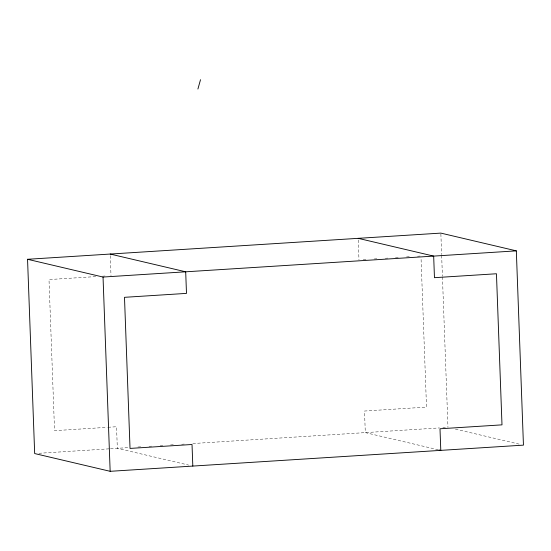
<?xml version="1.0" encoding="UTF-8"?>
<svg xmlns="http://www.w3.org/2000/svg" width="551" height="551" viewBox="0 0 551 551"><rect width="100%" height="100%" fill="white"/><g stroke="black" fill="none" stroke-linecap="round" stroke-linejoin="round"><path stroke-width="0.41" stroke-dasharray="2.75 2.07" d="M95.716 276.602L49.005 279.564L54.549 430.662L107.197 427.328M102.507 276.175L105.055 276.01M363.219 259.659L366.615 259.445M374.26 258.963L376.808 258.798M385.301 258.261L387.849 258.102M395.494 257.62L398.89 257.4M406.528 256.918L409.93 256.704M417.568 256.222L420.117 256.057M108.051 427.273L116.543 426.736L117.329 448.321L188.669 465.099M38.935 453.287L109.663 448.803M110.517 448.755L128.486 447.612M137.922 447.019L141.359 446.799M149.08 446.31L151.656 446.145M160.231 445.601L162.807 445.442M170.528 444.953L173.964 444.733M181.685 444.244L184.261 444.078M192.836 443.541L439.443 427.92M442.852 427.707L445.408 427.542M455.429 429.133L519.304 444.161M438.3 449.781L365.306 432.618L364.514 411.032L426.508 407.106L421.06 258.577M440.876 233.968L441.627 254.596M441.661 255.457L442.419 276.092M442.446 276.946L447.963 427.383M358.246 240.002L358.977 259.927M110.269 255.712L110.999 275.638"/><path stroke-width="0.83" d="M197.905 89.028L200.523 79.688M27.55 259.287L440.841 233.107L516.328 250.863L523.45 445.132L110.159 471.312L34.672 453.556L27.55 259.287L103.037 277.043L516.328 250.863M358.184 238.342L433.671 256.098L434.457 277.683L496.451 273.757L501.995 424.855L440.001 428.781L440.793 450.367L439.133 449.981M110.207 254.052L185.694 271.801L186.486 293.387L124.492 297.32L130.029 448.418L192.024 444.492L192.816 466.077M103.037 277.043L110.159 471.312"/></g></svg>
